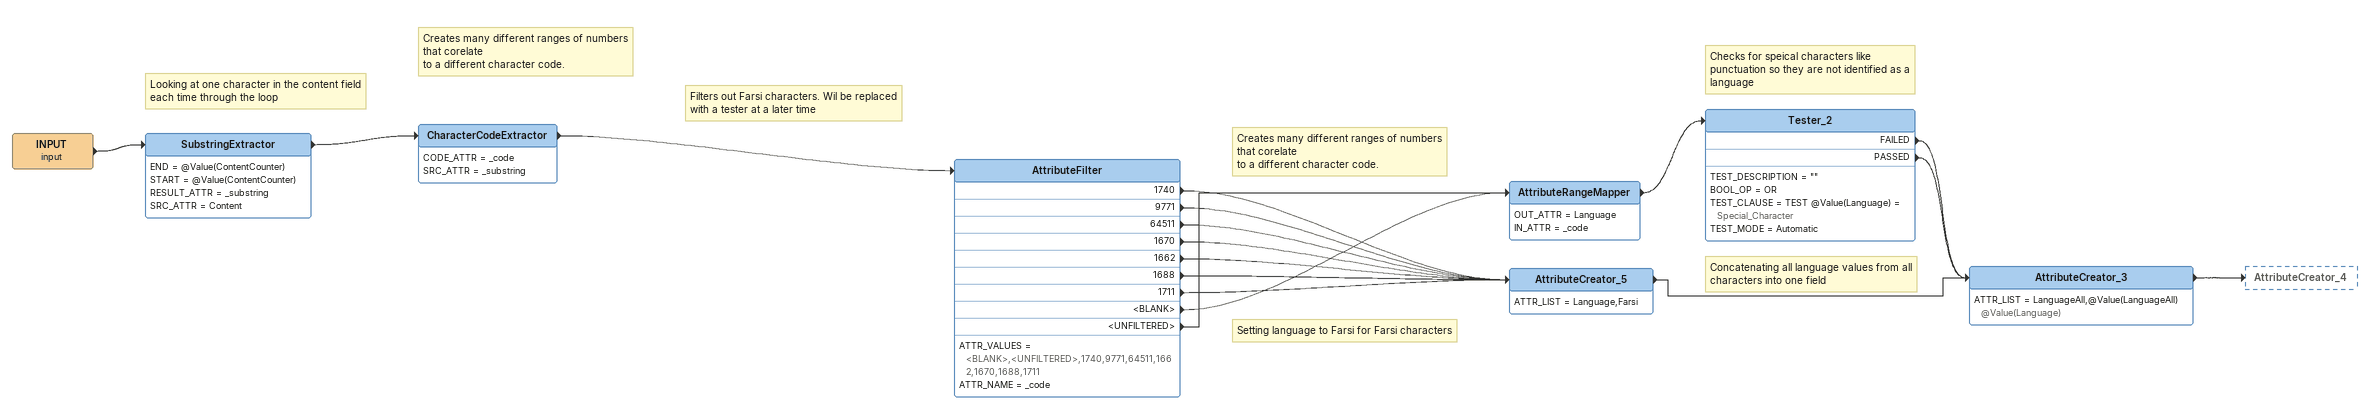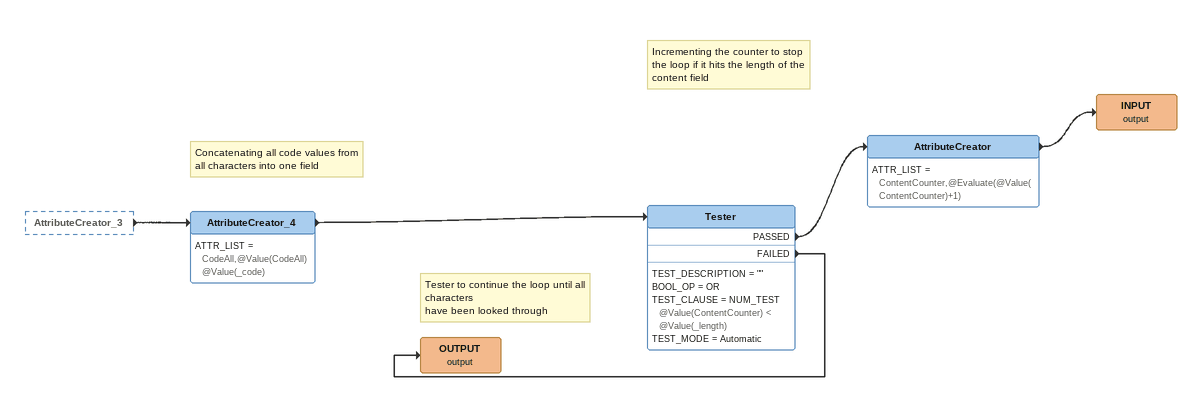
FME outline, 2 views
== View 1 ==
INPUT (input)
    -> SubstringExtractor
Note: Looking at one character in the content field / each time through the loop
SubstringExtractor
    END = @Value(ContentCounter)
    START = @Value(ContentCounter)
    RESULT_ATTR = _substring
    SRC_ATTR = Content
    -> CharacterCodeExtractor
Note: Creates many different ranges of numbers that corelate / to a different character code.
CharacterCodeExtractor
    CODE_ATTR = _code
    SRC_ATTR = _substring
    -> AttributeFilter
Note: Filters out Farsi characters. Wil be replaced with a tester at a later time
AttributeFilter
    ATTR_VALUES = <BLANK>,<UNFILTERED>,1740,9771,64511,1662,1670,1688,1711
    ATTR_NAME = _code
    1740 -> AttributeCreator_5
    9771 -> AttributeCreator_5
    64511 -> AttributeCreator_5
    1670 -> AttributeCreator_5
    1662 -> AttributeCreator_5
    1688 -> AttributeCreator_5
    1711 -> AttributeCreator_5
    <BLANK> -> AttributeRangeMapper
    <UNFILTERED> -> AttributeRangeMapper
Note: Creates many different ranges of numbers that corelate / to a different character code.
AttributeRangeMapper
    OUT_ATTR = Language
    IN_ATTR = _code
    -> Tester_2
Note: Checks for speical characters like punctuation so they are not identified as a language
Tester_2
    TEST_DESCRIPTION = ""
    BOOL_OP = OR
    TEST_CLAUSE = TEST @Value(Language) = Special_Character
    TEST_MODE = Automatic
    FAILED -> AttributeCreator_3
    PASSED -> AttributeCreator_3
Note: Setting language to Farsi for Farsi characters
AttributeCreator_5
    ATTR_LIST = Language,Farsi
    -> AttributeCreator_3
Note: Concatenating all language values from all characters into one field
AttributeCreator_3
    ATTR_LIST = LanguageAll,@Value(LanguageAll) @Value(Language)
    -> AttributeCreator_4

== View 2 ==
AttributeCreator_3 [outside]
    -> AttributeCreator_4
Note: Concatenating all code values from all characters into one field
AttributeCreator_4
    ATTR_LIST = CodeAll,@Value(CodeAll) @Value(_code)
    -> Tester
Note: Tester to continue the loop until all characters / have been looked through
Tester
    TEST_DESCRIPTION = ""
    BOOL_OP = OR
    TEST_CLAUSE = NUM_TEST @Value(ContentCounter) < @Value(_length)
    TEST_MODE = Automatic
    PASSED -> AttributeCreator
    FAILED -> OUTPUT (output)
Note: Incrementing the counter to stop the loop if it hits the length of the content field
AttributeCreator
    ATTR_LIST = ContentCounter,@Evaluate(@Value(ContentCounter)+1)
    -> INPUT (output)
INPUT (output)
OUTPUT (output)
